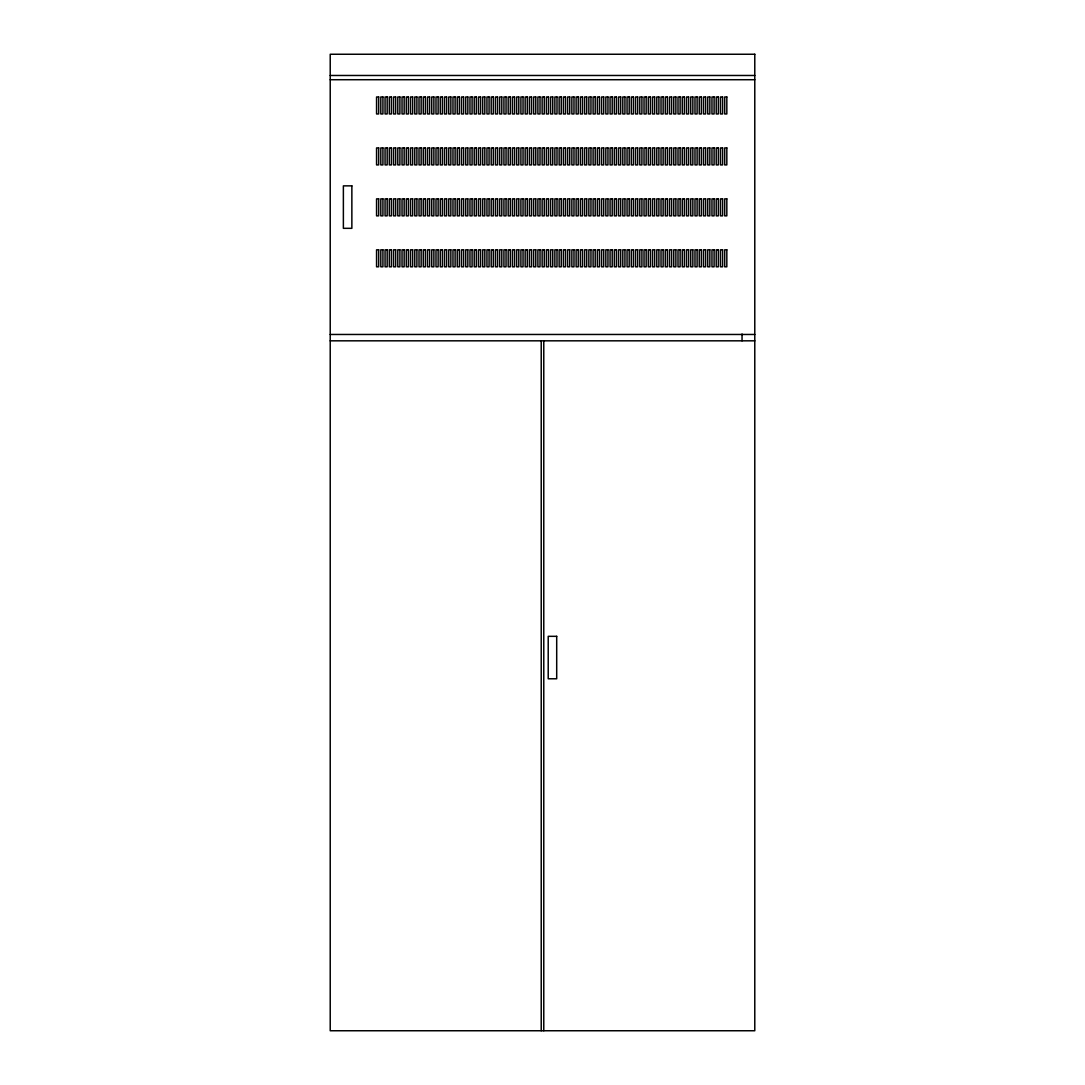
<?xml version="1.0" encoding="UTF-8"?>
<svg xmlns="http://www.w3.org/2000/svg" width="1085" height="1085" viewBox="0 0 1085 1085"><rect width="100%" height="100%" fill="white"/><g stroke="black" fill="none" stroke-linecap="round" stroke-linejoin="round"><path stroke-width="1.5" d="M330.22 75.475L754.78 75.475M330.22 79.72L754.78 79.72M330.22 334.465L754.78 334.465M330.22 340.826L754.78 340.826M742.045 334.004L742.045 340.826M543.775 340.826L543.775 1030.75M541.225 340.826L541.225 1030.75M754.78 54.25L330.22 54.25L330.22 1030.75L754.78 1030.75L754.78 54.25M378.679 96.972L376.563 96.972L376.563 113.952L378.679 113.952L378.679 96.972M382.924 96.972L380.808 96.972L380.808 113.952L382.924 113.952L382.924 96.972M387.169 96.972L385.053 96.972L385.053 113.952L387.169 113.952L387.169 96.972M391.414 96.972L389.298 96.972L389.298 113.952L391.414 113.952L391.414 96.972M395.659 96.972L393.543 96.972L393.543 113.952L395.659 113.952L395.659 96.972M399.904 96.972L397.788 96.972L397.788 113.952L399.904 113.952L399.904 96.972M404.149 96.972L402.033 96.972L402.033 113.952L404.149 113.952L404.149 96.972M408.394 96.972L406.278 96.972L406.278 113.952L408.394 113.952L408.394 96.972M412.653 96.972L410.523 96.972L410.523 113.952L412.653 113.952L412.653 96.972M416.898 96.972L414.768 96.972L414.768 113.952L416.898 113.952L416.898 96.972M421.143 96.972L419.013 96.972L419.013 113.952L421.143 113.952L421.143 96.972M425.388 96.972L423.258 96.972L423.258 113.952L425.388 113.952L425.388 96.972M429.633 96.972L427.504 96.972L427.504 113.952L429.633 113.952L429.633 96.972M433.878 96.972L431.749 96.972L431.749 113.952L433.878 113.952L433.878 96.972M438.123 96.972L435.994 96.972L435.994 113.952L438.123 113.952L438.123 96.972M442.368 96.972L440.239 96.972L440.239 113.952L442.368 113.952L442.368 96.972M446.613 96.972L444.484 96.972L444.484 113.952L446.613 113.952L446.613 96.972M450.858 96.972L448.729 96.972L448.729 113.952L450.858 113.952L450.858 96.972M455.103 96.972L452.974 96.972L452.974 113.952L455.103 113.952L455.103 96.972M459.348 96.972L457.219 96.972L457.219 113.952L459.348 113.952L459.348 96.972M463.593 96.972L461.478 96.972L461.478 113.952L463.593 113.952L463.593 96.972M467.838 96.972L465.723 96.972L465.723 113.952L467.838 113.952L467.838 96.972M472.083 96.972L469.968 96.972L469.968 113.952L472.083 113.952L472.083 96.972M476.329 96.972L474.213 96.972L474.213 113.952L476.329 113.952L476.329 96.972M480.574 96.972L478.458 96.972L478.458 113.952L480.574 113.952L480.574 96.972M484.819 96.972L482.703 96.972L482.703 113.952L484.819 113.952L484.819 96.972M489.064 96.972L486.948 96.972L486.948 113.952L489.064 113.952L489.064 96.972M493.309 96.972L491.193 96.972L491.193 113.952L493.309 113.952L493.309 96.972M497.554 96.972L495.438 96.972L495.438 113.952L497.554 113.952L497.554 96.972M501.799 96.972L499.683 96.972L499.683 113.952L501.799 113.952L501.799 96.972M506.044 96.972L503.928 96.972L503.928 113.952L506.044 113.952L506.044 96.972M510.303 96.972L508.173 96.972L508.173 113.952L510.303 113.952L510.303 96.972M514.548 96.972L512.418 96.972L512.418 113.952L514.548 113.952L514.548 96.972M518.793 96.972L516.663 96.972L516.663 113.952L518.793 113.952L518.793 96.972M523.038 96.972L520.909 96.972L520.909 113.952L523.038 113.952L523.038 96.972M527.283 96.972L525.154 96.972L525.154 113.952L527.283 113.952L527.283 96.972M531.528 96.972L529.399 96.972L529.399 113.952L531.528 113.952L531.528 96.972M535.773 96.972L533.644 96.972L533.644 113.952L535.773 113.952L535.773 96.972M540.018 96.972L537.889 96.972L537.889 113.952L540.018 113.952L540.018 96.972M544.263 96.972L542.134 96.972L542.134 113.952L544.263 113.952L544.263 96.972M548.508 96.972L546.379 96.972L546.379 113.952L548.508 113.952L548.508 96.972M552.753 96.972L550.624 96.972L550.624 113.952L552.753 113.952L552.753 96.972M556.998 96.972L554.869 96.972L554.869 113.952L556.998 113.952L556.998 96.972M561.243 96.972L559.128 96.972L559.128 113.952L561.243 113.952L561.243 96.972M565.488 96.972L563.373 96.972L563.373 113.952L565.488 113.952L565.488 96.972M569.733 96.972L567.618 96.972L567.618 113.952L569.733 113.952L569.733 96.972M573.979 96.972L571.863 96.972L571.863 113.952L573.979 113.952L573.979 96.972M578.224 96.972L576.108 96.972L576.108 113.952L578.224 113.952L578.224 96.972M582.469 96.972L580.353 96.972L580.353 113.952L582.469 113.952L582.469 96.972M586.714 96.972L584.598 96.972L584.598 113.952L586.714 113.952L586.714 96.972M590.959 96.972L588.843 96.972L588.843 113.952L590.959 113.952L590.959 96.972M595.204 96.972L593.088 96.972L593.088 113.952L595.204 113.952L595.204 96.972M599.449 96.972L597.333 96.972L597.333 113.952L599.449 113.952L599.449 96.972M603.694 96.972L601.578 96.972L601.578 113.952L603.694 113.952L603.694 96.972M607.953 96.972L605.823 96.972L605.823 113.952L607.953 113.952L607.953 96.972M612.198 96.972L610.068 96.972L610.068 113.952L612.198 113.952L612.198 96.972M616.443 96.972L614.313 96.972L614.313 113.952L616.443 113.952L616.443 96.972M620.688 96.972L618.558 96.972L618.558 113.952L620.688 113.952L620.688 96.972M624.933 96.972L622.804 96.972L622.804 113.952L624.933 113.952L624.933 96.972M629.178 96.972L627.049 96.972L627.049 113.952L629.178 113.952L629.178 96.972M633.423 96.972L631.294 96.972L631.294 113.952L633.423 113.952L633.423 96.972M637.668 96.972L635.539 96.972L635.539 113.952L637.668 113.952L637.668 96.972M641.913 96.972L639.784 96.972L639.784 113.952L641.913 113.952L641.913 96.972M646.158 96.972L644.029 96.972L644.029 113.952L646.158 113.952L646.158 96.972M650.403 96.972L648.274 96.972L648.274 113.952L650.403 113.952L650.403 96.972M654.648 96.972L652.519 96.972L652.519 113.952L654.648 113.952L654.648 96.972M658.893 96.972L656.778 96.972L656.778 113.952L658.893 113.952L658.893 96.972M663.138 96.972L661.023 96.972L661.023 113.952L663.138 113.952L663.138 96.972M667.383 96.972L665.268 96.972L665.268 113.952L667.383 113.952L667.383 96.972M671.629 96.972L669.513 96.972L669.513 113.952L671.629 113.952L671.629 96.972M675.874 96.972L673.758 96.972L673.758 113.952L675.874 113.952L675.874 96.972M680.119 96.972L678.003 96.972L678.003 113.952L680.119 113.952L680.119 96.972M684.364 96.972L682.248 96.972L682.248 113.952L684.364 113.952L684.364 96.972M688.609 96.972L686.493 96.972L686.493 113.952L688.609 113.952L688.609 96.972M692.854 96.972L690.738 96.972L690.738 113.952L692.854 113.952L692.854 96.972M697.099 96.972L694.983 96.972L694.983 113.952L697.099 113.952L697.099 96.972M701.344 96.972L699.228 96.972L699.228 113.952L701.344 113.952L701.344 96.972M705.603 96.972L703.473 96.972L703.473 113.952L705.603 113.952L705.603 96.972M709.848 96.972L707.718 96.972L707.718 113.952L709.848 113.952L709.848 96.972M714.093 96.972L711.963 96.972L711.963 113.952L714.093 113.952L714.093 96.972M718.338 96.972L716.209 96.972L716.209 113.952L718.338 113.952L718.338 96.972M722.583 96.972L720.454 96.972L720.454 113.952L722.583 113.952L722.583 96.972M726.828 96.972L724.699 96.972L724.699 113.952L726.828 113.952L726.828 96.972M378.679 147.926L376.563 147.926L376.563 164.906L378.679 164.906L378.679 147.926M382.924 147.926L380.808 147.926L380.808 164.906L382.924 164.906L382.924 147.926M387.169 147.926L385.053 147.926L385.053 164.906L387.169 164.906L387.169 147.926M391.414 147.926L389.298 147.926L389.298 164.906L391.414 164.906L391.414 147.926M395.659 147.926L393.543 147.926L393.543 164.906L395.659 164.906L395.659 147.926M399.904 147.926L397.788 147.926L397.788 164.906L399.904 164.906L399.904 147.926M404.149 147.926L402.033 147.926L402.033 164.906L404.149 164.906L404.149 147.926M408.394 147.926L406.278 147.926L406.278 164.906L408.394 164.906L408.394 147.926M412.653 147.926L410.523 147.926L410.523 164.906L412.653 164.906L412.653 147.926M416.898 147.926L414.768 147.926L414.768 164.906L416.898 164.906L416.898 147.926M421.143 147.926L419.013 147.926L419.013 164.906L421.143 164.906L421.143 147.926M425.388 147.926L423.258 147.926L423.258 164.906L425.388 164.906L425.388 147.926M429.633 147.926L427.504 147.926L427.504 164.906L429.633 164.906L429.633 147.926M433.878 147.926L431.749 147.926L431.749 164.906L433.878 164.906L433.878 147.926M438.123 147.926L435.994 147.926L435.994 164.906L438.123 164.906L438.123 147.926M442.368 147.926L440.239 147.926L440.239 164.906L442.368 164.906L442.368 147.926M446.613 147.926L444.484 147.926L444.484 164.906L446.613 164.906L446.613 147.926M450.858 147.926L448.729 147.926L448.729 164.906L450.858 164.906L450.858 147.926M455.103 147.926L452.974 147.926L452.974 164.906L455.103 164.906L455.103 147.926M459.348 147.926L457.219 147.926L457.219 164.906L459.348 164.906L459.348 147.926M463.593 147.926L461.478 147.926L461.478 164.906L463.593 164.906L463.593 147.926M467.838 147.926L465.723 147.926L465.723 164.906L467.838 164.906L467.838 147.926M472.083 147.926L469.968 147.926L469.968 164.906L472.083 164.906L472.083 147.926M476.329 147.926L474.213 147.926L474.213 164.906L476.329 164.906L476.329 147.926M480.574 147.926L478.458 147.926L478.458 164.906L480.574 164.906L480.574 147.926M484.819 147.926L482.703 147.926L482.703 164.906L484.819 164.906L484.819 147.926M489.064 147.926L486.948 147.926L486.948 164.906L489.064 164.906L489.064 147.926M493.309 147.926L491.193 147.926L491.193 164.906L493.309 164.906L493.309 147.926M497.554 147.926L495.438 147.926L495.438 164.906L497.554 164.906L497.554 147.926M501.799 147.926L499.683 147.926L499.683 164.906L501.799 164.906L501.799 147.926M506.044 147.926L503.928 147.926L503.928 164.906L506.044 164.906L506.044 147.926M510.303 147.926L508.173 147.926L508.173 164.906L510.303 164.906L510.303 147.926M514.548 147.926L512.418 147.926L512.418 164.906L514.548 164.906L514.548 147.926M518.793 147.926L516.663 147.926L516.663 164.906L518.793 164.906L518.793 147.926M523.038 147.926L520.909 147.926L520.909 164.906L523.038 164.906L523.038 147.926M527.283 147.926L525.154 147.926L525.154 164.906L527.283 164.906L527.283 147.926M531.528 147.926L529.399 147.926L529.399 164.906L531.528 164.906L531.528 147.926M535.773 147.926L533.644 147.926L533.644 164.906L535.773 164.906L535.773 147.926M540.018 147.926L537.889 147.926L537.889 164.906L540.018 164.906L540.018 147.926M544.263 147.926L542.134 147.926L542.134 164.906L544.263 164.906L544.263 147.926M548.508 147.926L546.379 147.926L546.379 164.906L548.508 164.906L548.508 147.926M552.753 147.926L550.624 147.926L550.624 164.906L552.753 164.906L552.753 147.926M556.998 147.926L554.869 147.926L554.869 164.906L556.998 164.906L556.998 147.926M561.243 147.926L559.128 147.926L559.128 164.906L561.243 164.906L561.243 147.926M565.488 147.926L563.373 147.926L563.373 164.906L565.488 164.906L565.488 147.926M569.733 147.926L567.618 147.926L567.618 164.906L569.733 164.906L569.733 147.926M573.979 147.926L571.863 147.926L571.863 164.906L573.979 164.906L573.979 147.926M578.224 147.926L576.108 147.926L576.108 164.906L578.224 164.906L578.224 147.926M582.469 147.926L580.353 147.926L580.353 164.906L582.469 164.906L582.469 147.926M586.714 147.926L584.598 147.926L584.598 164.906L586.714 164.906L586.714 147.926M590.959 147.926L588.843 147.926L588.843 164.906L590.959 164.906L590.959 147.926M595.204 147.926L593.088 147.926L593.088 164.906L595.204 164.906L595.204 147.926M599.449 147.926L597.333 147.926L597.333 164.906L599.449 164.906L599.449 147.926M603.694 147.926L601.578 147.926L601.578 164.906L603.694 164.906L603.694 147.926M607.953 147.926L605.823 147.926L605.823 164.906L607.953 164.906L607.953 147.926M612.198 147.926L610.068 147.926L610.068 164.906L612.198 164.906L612.198 147.926M616.443 147.926L614.313 147.926L614.313 164.906L616.443 164.906L616.443 147.926M620.688 147.926L618.558 147.926L618.558 164.906L620.688 164.906L620.688 147.926M624.933 147.926L622.804 147.926L622.804 164.906L624.933 164.906L624.933 147.926M629.178 147.926L627.049 147.926L627.049 164.906L629.178 164.906L629.178 147.926M633.423 147.926L631.294 147.926L631.294 164.906L633.423 164.906L633.423 147.926M637.668 147.926L635.539 147.926L635.539 164.906L637.668 164.906L637.668 147.926M641.913 147.926L639.784 147.926L639.784 164.906L641.913 164.906L641.913 147.926M646.158 147.926L644.029 147.926L644.029 164.906L646.158 164.906L646.158 147.926M650.403 147.926L648.274 147.926L648.274 164.906L650.403 164.906L650.403 147.926M654.648 147.926L652.519 147.926L652.519 164.906L654.648 164.906L654.648 147.926M658.893 147.926L656.778 147.926L656.778 164.906L658.893 164.906L658.893 147.926M663.138 147.926L661.023 147.926L661.023 164.906L663.138 164.906L663.138 147.926M667.383 147.926L665.268 147.926L665.268 164.906L667.383 164.906L667.383 147.926M671.629 147.926L669.513 147.926L669.513 164.906L671.629 164.906L671.629 147.926M675.874 147.926L673.758 147.926L673.758 164.906L675.874 164.906L675.874 147.926M680.119 147.926L678.003 147.926L678.003 164.906L680.119 164.906L680.119 147.926M684.364 147.926L682.248 147.926L682.248 164.906L684.364 164.906L684.364 147.926M688.609 147.926L686.493 147.926L686.493 164.906L688.609 164.906L688.609 147.926M692.854 147.926L690.738 147.926L690.738 164.906L692.854 164.906L692.854 147.926M697.099 147.926L694.983 147.926L694.983 164.906L697.099 164.906L697.099 147.926M701.344 147.926L699.228 147.926L699.228 164.906L701.344 164.906L701.344 147.926M705.603 147.926L703.473 147.926L703.473 164.906L705.603 164.906L705.603 147.926M709.848 147.926L707.718 147.926L707.718 164.906L709.848 164.906L709.848 147.926M714.093 147.926L711.963 147.926L711.963 164.906L714.093 164.906L714.093 147.926M718.338 147.926L716.209 147.926L716.209 164.906L718.338 164.906L718.338 147.926M722.583 147.926L720.454 147.926L720.454 164.906L722.583 164.906L722.583 147.926M726.828 147.926L724.699 147.926L724.699 164.906L726.828 164.906L726.828 147.926M351.865 185.86L343.375 185.86L343.375 228.325L351.865 228.325L351.865 185.86M378.679 198.867L376.563 198.867L376.563 215.847L378.679 215.847L378.679 198.867M382.924 198.867L380.808 198.867L380.808 215.847L382.924 215.847L382.924 198.867M387.169 198.867L385.053 198.867L385.053 215.847L387.169 215.847L387.169 198.867M391.414 198.867L389.298 198.867L389.298 215.847L391.414 215.847L391.414 198.867M395.659 198.867L393.543 198.867L393.543 215.847L395.659 215.847L395.659 198.867M399.904 198.867L397.788 198.867L397.788 215.847L399.904 215.847L399.904 198.867M404.149 198.867L402.033 198.867L402.033 215.847L404.149 215.847L404.149 198.867M408.394 198.867L406.278 198.867L406.278 215.847L408.394 215.847L408.394 198.867M412.653 198.867L410.523 198.867L410.523 215.847L412.653 215.847L412.653 198.867M416.898 198.867L414.768 198.867L414.768 215.847L416.898 215.847L416.898 198.867M421.143 198.867L419.013 198.867L419.013 215.847L421.143 215.847L421.143 198.867M425.388 198.867L423.258 198.867L423.258 215.847L425.388 215.847L425.388 198.867M429.633 198.867L427.504 198.867L427.504 215.847L429.633 215.847L429.633 198.867M433.878 198.867L431.749 198.867L431.749 215.847L433.878 215.847L433.878 198.867M438.123 198.867L435.994 198.867L435.994 215.847L438.123 215.847L438.123 198.867M442.368 198.867L440.239 198.867L440.239 215.847L442.368 215.847L442.368 198.867M446.613 198.867L444.484 198.867L444.484 215.847L446.613 215.847L446.613 198.867M450.858 198.867L448.729 198.867L448.729 215.847L450.858 215.847L450.858 198.867M455.103 198.867L452.974 198.867L452.974 215.847L455.103 215.847L455.103 198.867M459.348 198.867L457.219 198.867L457.219 215.847L459.348 215.847L459.348 198.867M463.593 198.867L461.478 198.867L461.478 215.847L463.593 215.847L463.593 198.867M467.838 198.867L465.723 198.867L465.723 215.847L467.838 215.847L467.838 198.867M472.083 198.867L469.968 198.867L469.968 215.847L472.083 215.847L472.083 198.867M476.329 198.867L474.213 198.867L474.213 215.847L476.329 215.847L476.329 198.867M480.574 198.867L478.458 198.867L478.458 215.847L480.574 215.847L480.574 198.867M484.819 198.867L482.703 198.867L482.703 215.847L484.819 215.847L484.819 198.867M489.064 198.867L486.948 198.867L486.948 215.847L489.064 215.847L489.064 198.867M493.309 198.867L491.193 198.867L491.193 215.847L493.309 215.847L493.309 198.867M497.554 198.867L495.438 198.867L495.438 215.847L497.554 215.847L497.554 198.867M501.799 198.867L499.683 198.867L499.683 215.847L501.799 215.847L501.799 198.867M506.044 198.867L503.928 198.867L503.928 215.847L506.044 215.847L506.044 198.867M510.303 198.867L508.173 198.867L508.173 215.847L510.303 215.847L510.303 198.867M514.548 198.867L512.418 198.867L512.418 215.847L514.548 215.847L514.548 198.867M518.793 198.867L516.663 198.867L516.663 215.847L518.793 215.847L518.793 198.867M523.038 198.867L520.909 198.867L520.909 215.847L523.038 215.847L523.038 198.867M527.283 198.867L525.154 198.867L525.154 215.847L527.283 215.847L527.283 198.867M531.528 198.867L529.399 198.867L529.399 215.847L531.528 215.847L531.528 198.867M535.773 198.867L533.644 198.867L533.644 215.847L535.773 215.847L535.773 198.867M540.018 198.867L537.889 198.867L537.889 215.847L540.018 215.847L540.018 198.867M544.263 198.867L542.134 198.867L542.134 215.847L544.263 215.847L544.263 198.867M548.508 198.867L546.379 198.867L546.379 215.847L548.508 215.847L548.508 198.867M552.753 198.867L550.624 198.867L550.624 215.847L552.753 215.847L552.753 198.867M556.998 198.867L554.869 198.867L554.869 215.847L556.998 215.847L556.998 198.867M561.243 198.867L559.128 198.867L559.128 215.847L561.243 215.847L561.243 198.867M565.488 198.867L563.373 198.867L563.373 215.847L565.488 215.847L565.488 198.867M569.733 198.867L567.618 198.867L567.618 215.847L569.733 215.847L569.733 198.867M573.979 198.867L571.863 198.867L571.863 215.847L573.979 215.847L573.979 198.867M578.224 198.867L576.108 198.867L576.108 215.847L578.224 215.847L578.224 198.867M582.469 198.867L580.353 198.867L580.353 215.847L582.469 215.847L582.469 198.867M586.714 198.867L584.598 198.867L584.598 215.847L586.714 215.847L586.714 198.867M590.959 198.867L588.843 198.867L588.843 215.847L590.959 215.847L590.959 198.867M595.204 198.867L593.088 198.867L593.088 215.847L595.204 215.847L595.204 198.867M599.449 198.867L597.333 198.867L597.333 215.847L599.449 215.847L599.449 198.867M603.694 198.867L601.578 198.867L601.578 215.847L603.694 215.847L603.694 198.867M607.953 198.867L605.823 198.867L605.823 215.847L607.953 215.847L607.953 198.867M612.198 198.867L610.068 198.867L610.068 215.847L612.198 215.847L612.198 198.867M616.443 198.867L614.313 198.867L614.313 215.847L616.443 215.847L616.443 198.867M620.688 198.867L618.558 198.867L618.558 215.847L620.688 215.847L620.688 198.867M624.933 198.867L622.804 198.867L622.804 215.847L624.933 215.847L624.933 198.867M629.178 198.867L627.049 198.867L627.049 215.847L629.178 215.847L629.178 198.867M633.423 198.867L631.294 198.867L631.294 215.847L633.423 215.847L633.423 198.867M637.668 198.867L635.539 198.867L635.539 215.847L637.668 215.847L637.668 198.867M641.913 198.867L639.784 198.867L639.784 215.847L641.913 215.847L641.913 198.867M646.158 198.867L644.029 198.867L644.029 215.847L646.158 215.847L646.158 198.867M650.403 198.867L648.274 198.867L648.274 215.847L650.403 215.847L650.403 198.867M654.648 198.867L652.519 198.867L652.519 215.847L654.648 215.847L654.648 198.867M658.893 198.867L656.778 198.867L656.778 215.847L658.893 215.847L658.893 198.867M663.138 198.867L661.023 198.867L661.023 215.847L663.138 215.847L663.138 198.867M667.383 198.867L665.268 198.867L665.268 215.847L667.383 215.847L667.383 198.867M671.629 198.867L669.513 198.867L669.513 215.847L671.629 215.847L671.629 198.867M675.874 198.867L673.758 198.867L673.758 215.847L675.874 215.847L675.874 198.867M680.119 198.867L678.003 198.867L678.003 215.847L680.119 215.847L680.119 198.867M684.364 198.867L682.248 198.867L682.248 215.847L684.364 215.847L684.364 198.867M688.609 198.867L686.493 198.867L686.493 215.847L688.609 215.847L688.609 198.867M692.854 198.867L690.738 198.867L690.738 215.847L692.854 215.847L692.854 198.867M697.099 198.867L694.983 198.867L694.983 215.847L697.099 215.847L697.099 198.867M701.344 198.867L699.228 198.867L699.228 215.847L701.344 215.847L701.344 198.867M705.603 198.867L703.473 198.867L703.473 215.847L705.603 215.847L705.603 198.867M709.848 198.867L707.718 198.867L707.718 215.847L709.848 215.847L709.848 198.867M714.093 198.867L711.963 198.867L711.963 215.847L714.093 215.847L714.093 198.867M718.338 198.867L716.209 198.867L716.209 215.847L718.338 215.847L718.338 198.867M722.583 198.867L720.454 198.867L720.454 215.847L722.583 215.847L722.583 198.867M726.828 198.867L724.699 198.867L724.699 215.847L726.828 215.847L726.828 198.867M378.679 249.821L376.563 249.821L376.563 266.801L378.679 266.801L378.679 249.821M382.924 249.821L380.808 249.821L380.808 266.801L382.924 266.801L382.924 249.821M387.169 249.821L385.053 249.821L385.053 266.801L387.169 266.801L387.169 249.821M391.414 249.821L389.298 249.821L389.298 266.801L391.414 266.801L391.414 249.821M395.659 249.821L393.543 249.821L393.543 266.801L395.659 266.801L395.659 249.821M399.904 249.821L397.788 249.821L397.788 266.801L399.904 266.801L399.904 249.821M404.149 249.821L402.033 249.821L402.033 266.801L404.149 266.801L404.149 249.821M408.394 249.821L406.278 249.821L406.278 266.801L408.394 266.801L408.394 249.821M412.653 249.821L410.523 249.821L410.523 266.801L412.653 266.801L412.653 249.821M416.898 249.821L414.768 249.821L414.768 266.801L416.898 266.801L416.898 249.821M421.143 249.821L419.013 249.821L419.013 266.801L421.143 266.801L421.143 249.821M425.388 249.821L423.258 249.821L423.258 266.801L425.388 266.801L425.388 249.821M429.633 249.821L427.504 249.821L427.504 266.801L429.633 266.801L429.633 249.821M433.878 249.821L431.749 249.821L431.749 266.801L433.878 266.801L433.878 249.821M438.123 249.821L435.994 249.821L435.994 266.801L438.123 266.801L438.123 249.821M442.368 249.821L440.239 249.821L440.239 266.801L442.368 266.801L442.368 249.821M446.613 249.821L444.484 249.821L444.484 266.801L446.613 266.801L446.613 249.821M450.858 249.821L448.729 249.821L448.729 266.801L450.858 266.801L450.858 249.821M455.103 249.821L452.974 249.821L452.974 266.801L455.103 266.801L455.103 249.821M459.348 249.821L457.219 249.821L457.219 266.801L459.348 266.801L459.348 249.821M463.593 249.821L461.478 249.821L461.478 266.801L463.593 266.801L463.593 249.821M467.838 249.821L465.723 249.821L465.723 266.801L467.838 266.801L467.838 249.821M472.083 249.821L469.968 249.821L469.968 266.801L472.083 266.801L472.083 249.821M476.329 249.821L474.213 249.821L474.213 266.801L476.329 266.801L476.329 249.821M480.574 249.821L478.458 249.821L478.458 266.801L480.574 266.801L480.574 249.821M484.819 249.821L482.703 249.821L482.703 266.801L484.819 266.801L484.819 249.821M489.064 249.821L486.948 249.821L486.948 266.801L489.064 266.801L489.064 249.821M493.309 249.821L491.193 249.821L491.193 266.801L493.309 266.801L493.309 249.821M497.554 249.821L495.438 249.821L495.438 266.801L497.554 266.801L497.554 249.821M501.799 249.821L499.683 249.821L499.683 266.801L501.799 266.801L501.799 249.821M506.044 249.821L503.928 249.821L503.928 266.801L506.044 266.801L506.044 249.821M510.303 249.821L508.173 249.821L508.173 266.801L510.303 266.801L510.303 249.821M514.548 249.821L512.418 249.821L512.418 266.801L514.548 266.801L514.548 249.821M518.793 249.821L516.663 249.821L516.663 266.801L518.793 266.801L518.793 249.821M523.038 249.821L520.909 249.821L520.909 266.801L523.038 266.801L523.038 249.821M527.283 249.821L525.154 249.821L525.154 266.801L527.283 266.801L527.283 249.821M531.528 249.821L529.399 249.821L529.399 266.801L531.528 266.801L531.528 249.821M535.773 249.821L533.644 249.821L533.644 266.801L535.773 266.801L535.773 249.821M540.018 249.821L537.889 249.821L537.889 266.801L540.018 266.801L540.018 249.821M544.263 249.821L542.134 249.821L542.134 266.801L544.263 266.801L544.263 249.821M548.508 249.821L546.379 249.821L546.379 266.801L548.508 266.801L548.508 249.821M552.753 249.821L550.624 249.821L550.624 266.801L552.753 266.801L552.753 249.821M556.998 249.821L554.869 249.821L554.869 266.801L556.998 266.801L556.998 249.821M561.243 249.821L559.128 249.821L559.128 266.801L561.243 266.801L561.243 249.821M565.488 249.821L563.373 249.821L563.373 266.801L565.488 266.801L565.488 249.821M569.733 249.821L567.618 249.821L567.618 266.801L569.733 266.801L569.733 249.821M573.979 249.821L571.863 249.821L571.863 266.801L573.979 266.801L573.979 249.821M578.224 249.821L576.108 249.821L576.108 266.801L578.224 266.801L578.224 249.821M582.469 249.821L580.353 249.821L580.353 266.801L582.469 266.801L582.469 249.821M586.714 249.821L584.598 249.821L584.598 266.801L586.714 266.801L586.714 249.821M590.959 249.821L588.843 249.821L588.843 266.801L590.959 266.801L590.959 249.821M595.204 249.821L593.088 249.821L593.088 266.801L595.204 266.801L595.204 249.821M599.449 249.821L597.333 249.821L597.333 266.801L599.449 266.801L599.449 249.821M603.694 249.821L601.578 249.821L601.578 266.801L603.694 266.801L603.694 249.821M607.953 249.821L605.823 249.821L605.823 266.801L607.953 266.801L607.953 249.821M612.198 249.821L610.068 249.821L610.068 266.801L612.198 266.801L612.198 249.821M616.443 249.821L614.313 249.821L614.313 266.801L616.443 266.801L616.443 249.821M620.688 249.821L618.558 249.821L618.558 266.801L620.688 266.801L620.688 249.821M624.933 249.821L622.804 249.821L622.804 266.801L624.933 266.801L624.933 249.821M629.178 249.821L627.049 249.821L627.049 266.801L629.178 266.801L629.178 249.821M633.423 249.821L631.294 249.821L631.294 266.801L633.423 266.801L633.423 249.821M637.668 249.821L635.539 249.821L635.539 266.801L637.668 266.801L637.668 249.821M641.913 249.821L639.784 249.821L639.784 266.801L641.913 266.801L641.913 249.821M646.158 249.821L644.029 249.821L644.029 266.801L646.158 266.801L646.158 249.821M650.403 249.821L648.274 249.821L648.274 266.801L650.403 266.801L650.403 249.821M654.648 249.821L652.519 249.821L652.519 266.801L654.648 266.801L654.648 249.821M658.893 249.821L656.778 249.821L656.778 266.801L658.893 266.801L658.893 249.821M663.138 249.821L661.023 249.821L661.023 266.801L663.138 266.801L663.138 249.821M667.383 249.821L665.268 249.821L665.268 266.801L667.383 266.801L667.383 249.821M671.629 249.821L669.513 249.821L669.513 266.801L671.629 266.801L671.629 249.821M675.874 249.821L673.758 249.821L673.758 266.801L675.874 266.801L675.874 249.821M680.119 249.821L678.003 249.821L678.003 266.801L680.119 266.801L680.119 249.821M684.364 249.821L682.248 249.821L682.248 266.801L684.364 266.801L684.364 249.821M688.609 249.821L686.493 249.821L686.493 266.801L688.609 266.801L688.609 249.821M692.854 249.821L690.738 249.821L690.738 266.801L692.854 266.801L692.854 249.821M697.099 249.821L694.983 249.821L694.983 266.801L697.099 266.801L697.099 249.821M701.344 249.821L699.228 249.821L699.228 266.801L701.344 266.801L701.344 249.821M705.603 249.821L703.473 249.821L703.473 266.801L705.603 266.801L705.603 249.821M709.848 249.821L707.718 249.821L707.718 266.801L709.848 266.801L709.848 249.821M714.093 249.821L711.963 249.821L711.963 266.801L714.093 266.801L714.093 249.821M718.338 249.821L716.209 249.821L716.209 266.801L718.338 266.801L718.338 249.821M722.583 249.821L720.454 249.821L720.454 266.801L722.583 266.801L722.583 249.821M726.828 249.821L724.699 249.821L724.699 266.801L726.828 266.801L726.828 249.821M556.7 636.325L548.21 636.325L548.21 678.776L556.7 678.776L556.7 636.325"/></g></svg>
